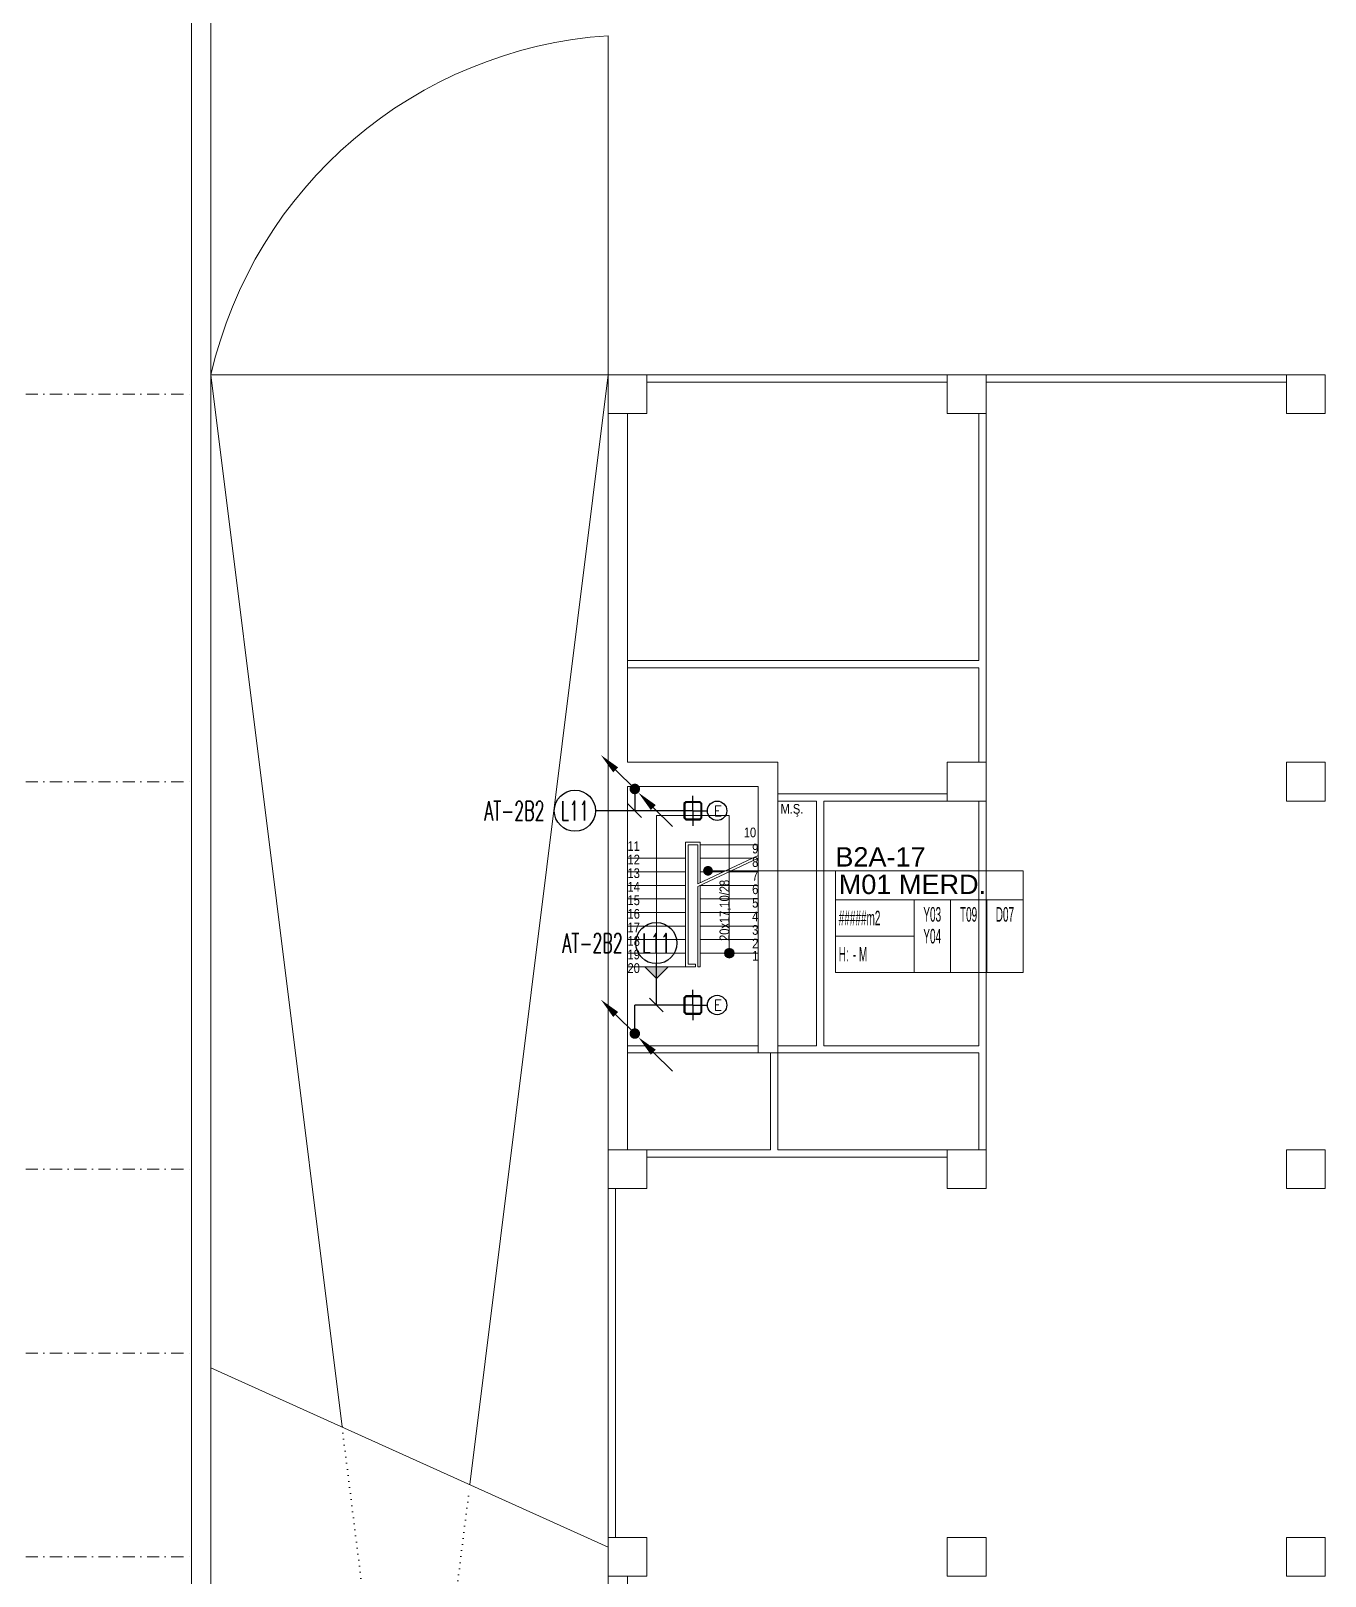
# Model space of a CAD drawing. Header units: metres. Extents: x -13316 to 152404, y -3899 to 30226.
# Drawn here: x 27988 to 30660, y 1920 to 5110 of the extents above; entities that cross this region are included whole.
import ezdxf
from ezdxf.enums import TextEntityAlignment as Align

# ---------------------------------------------------------------- set-up
doc = ezdxf.new("R2010")
doc.units = ezdxf.units.M
doc.header["$LTSCALE"] = 100
doc.header["$MEASUREMENT"] = 0
doc.linetypes.add('DASHDOT2', pattern=[0.5, 0.25, -0.125, 0, -0.125])
doc.linetypes.add('DOT2', pattern=[0.125, 0, -0.125])
doc.layers.get('0').update_dxf_attribs({"color": 9, "lineweight": 9})
for name, color, linetype, lineweight in [('00', 9, 'Continuous', 9), ('01', 9, 'Continuous', 9), ('06D', 9, 'Continuous', 9), ('19', 9, 'Continuous', 9), ('21', 9, 'Continuous', 9), ('21_mahal200', 9, 'Continuous', 9), ('24', 9, 'DASHDOT2', 9), ('E-2x18(W) PL DOWNLIGHT ARMATÜR (SIVAÜSTÜ)', 7, 'Continuous', 30), ('E-ACİL AYDINLATMA KİTİ', 7, 'Continuous', 30), ('E-AŞAĞIDAN GELİP YUKARIYA GİDEN HAT', 7, 'Continuous', 30), ('E-KABLO', 7, 'Continuous', 30), ('E-LINYE', 7, 'Continuous', 30)]:
    doc.layers.add(name, color=color, linetype=linetype, lineweight=lineweight)
doc.styles.add('Arial', font='arial.ttf', dxfattribs={"height": 2.5})
doc.styles.add('E-YAZI', font='txttw.shx')
doc.styles.add('MuuM_TEXT-STANDART', font='ARIALN.TTF')
doc.dimstyles.new('MuuM_DIM200', dxfattribs={"dimscale": 20, "dimtxt": 2, "dimasz": 1, "dimexe": 1, "dimexo": 1, "dimgap": 1, "dimtad": 1, "dimdec": 1, "dimrnd": 0.5, "dimdsep": 46, "dimtxsty": 'MuuM_TEXT-STANDART', "dimblk": 'ARCHTICK', "dimcen": 0, "dimdle": 0.15, "dimclrd": 256, "dimclre": 256, "dimclrt": 256, "dimadec": 0, "dimazin": 0, "dimtfac": 5, "dimtdec": 1, "dimtix": 1, "dimtmove": 2, "dimatfit": 3, "dimldrblk": 'DOT', "dimfxl": 3, "dimfxlon": 1, "dimtolj": 1, "dimlwd": -1, "dimlwe": -1, "dimarcsym": 0})

# ---------------------------------------------------------------- blocks, each defined once
blk = doc.blocks.new('p-akslar_yeni')
at = {"layer": '24'}
for points in [[(2164.8, -4535), (6415, -4535)], [(2164.8, -5335), (6415, -5335)], [(2164.8, -6135), (6415, -6135)], [(2164.8, -6515), (6415, -6515)], [(2164.8, -6935), (6415, -6935)]]:
    blk.add_lwpolyline(points, dxfattribs=at)
blk = doc.blocks.new('100_AŞAĞIDAN GELİP YUKARIYA GİDEN HAT')
at = {"layer": 'E-AŞAĞIDAN GELİP YUKARIYA GİDEN HAT', "color": 3, "linetype": 'Continuous'}
for p, q in [((2.47, 2.47), (0, 0)), ((-2.39, -2.38), (-4.86, -4.85))]:
    blk.add_line(p, q, dxfattribs=at)
at = {"layer": 'E-AŞAĞIDAN GELİP YUKARIYA GİDEN HAT', "color": 4, "linetype": 'Continuous', "const_width": 0.675}
blk.add_lwpolyline([(0.34, 0, 1), (-0.34, 0, 1)], format="xyb", close=True, dxfattribs=at)
at = {"layer": 'E-AŞAĞIDAN GELİP YUKARIYA GİDEN HAT', "color": 3, "linetype": 'Continuous'}
for points in [[(2.15, 2.79), (2.79, 2.15), (4.38, 4.38)], [(-2.71, -2.06), (-2.07, -2.7), (-0.48, -0.47)]]:
    blk.add_solid(points, dxfattribs=at)
blk = doc.blocks.new('100_2x18(W) PL DOWNLIGHT ARMATÜR (SIVAÜSTÜ)')
at = {"layer": 'E-2x18(W) PL DOWNLIGHT ARMATÜR (SIVAÜSTÜ)', "color": 4, "ltscale": 0.4}
for q in [(-25, 0), (-25, 0), (0, 25), (0, 25), (0, -25), (25, 0), (0, -25), (25, 0)]:
    blk.add_line((0, 0), q, dxfattribs=at)
at = {"layer": 'E-2x18(W) PL DOWNLIGHT ARMATÜR (SIVAÜSTÜ)', "color": 4}
for p, q in [((-12, 15), (-15, 12)), ((-15, 12), (-15, -12)), ((-11.4, 13.5), (-13.5, 11.4)), ((-13.5, 11.4), (-13.5, -11.4)), ((12, 15), (-12, 15)), ((11.4, 13.5), (-11.4, 13.5)), ((13.5, 11.4), (11.4, 13.5)), ((15, 12), (12, 15)), ((13.5, -11.4), (13.5, 11.4)), ((15, -12), (15, 12)), ((-15, -12), (-12, -15)), ((-13.5, -11.4), (-11.4, -13.5)), ((-12, -15), (12, -15)), ((-11.4, -13.5), (11.4, -13.5)), ((11.4, -13.5), (13.5, -11.4)), ((12, -15), (15, -12))]:
    blk.add_line(p, q, dxfattribs=at)
blk = doc.blocks.new('100_ACİL AYDINLATMA KİTİ')
at = {"layer": 'E-ACİL AYDINLATMA KİTİ', "color": 3}
blk.add_circle((0, 0), 1.25, dxfattribs=at)
at = {"layer": 'E-ACİL AYDINLATMA KİTİ', "color": 3, "style": 'E-YAZI'}
blk.add_text('E', height=1.34, dxfattribs=at).set_placement((-0.45, -0.69))
blk = doc.blocks.new('p-kolon_80x80')
blk.add_lwpolyline([(-40, -40), (40, -40), (40, 40), (-40, 40)], close=True)
blk = doc.blocks.new('2.Bod.Ara.Sitatik Elk.')
at = {"layer": '01'}
for points in [[(40, -8750), (40, -8710), (40, -8710), (40, -8710), (40, -8710), (40, -8710), (40, -8710), (40, -8710), (40, -7830), (40, -7770), (40, -7030), (40, -6970), (40, -6230), (40, -6170), (40, -5430), (40, -5370), (40, -4630), (40, -4570), (40, -2950), (0, -2950), (0, -8750), (40, -8750)], [(860, -5350), (860, -5350), (860, -6150), (900, -6150), (900, -6150), (900, -6150), (900, -5400), (1170, -5400), (1170, -5950), (1170, -5950), (1170, -5950), (1210, -5950), (1210, -5350), (900, -5350), (900, -4630), (860, -4630), (860, -5400)], [(860, -7750), (900, -7750), (900, -7030), (860, -7030)]]:
    blk.add_lwpolyline(points, close=True, dxfattribs=at)
for p in [(900, -4590), (1600, -4590), (2300, -4590), (1600, -5390), (2300, -5390), (900, -6190), (1600, -6190), (2300, -6190), (900, -6990), (1600, -6990), (2300, -6990)]:
    blk.add_blockref('p-kolon_80x80', p, dxfattribs=at)
blk = doc.blocks.new('p-M01-M02_merdiven-1050')
at = {"layer": '19'}
h = blk.add_hatch(color=256, dxfattribs=at)
h.dxf.hatch_style = 1
edge = h.paths.add_edge_path()
edge.add_arc((210, -344), 10, 270, 630)
h = blk.add_hatch(color=256, dxfattribs=at)
h.dxf.hatch_style = 1
h.paths.add_polyline_path([(84, -372), (36, -372), (60, -396)])
at = {"layer": '19', "linetype": 'Continuous'}
for points in [[(210, -344), (210, -120), (210, -60), (60, -60), (60, -372)], [(145, -200.7), (145, -120), (125, -120), (125, -120), (125, -367), (140, -367), (140, -372), (120, -372), (120, -367), (120, -115), (120, -115), (150, -115), (150, -198.4)], [(150, -120), (270, -120)], [(0, -148), (120, -148)], [(145, -200.7), (270, -142.4)], [(145, -206.3), (270, -148)], [(150, -148), (258, -148)], [(0, -176), (120, -176)], [(150, -176), (198, -176)], [(210, -176), (270, -176)], [(0, -204), (120, -204)], [(150, -204), (270, -204)], [(0, -232), (120, -232)], [(150, -232), (270, -232)], [(0, -260), (120, -260)], [(150, -260), (270, -260)], [(0, -288), (120, -288)], [(0, -316), (120, -316)], [(150, -288), (270, -288)], [(150, -316), (270, -316)], [(0, -344), (120, -344)], [(150, -344), (270, -344)], [(0, -372), (120, -372)]]:
    blk.add_lwpolyline(points, dxfattribs=at)
at = {"layer": '19'}
for points in [[(145, -206.3), (270, -148)], [(150, -204), (150, -372), (150, -372), (145, -372), (145, -372), (145, -206.3)]]:
    blk.add_lwpolyline(points, dxfattribs=at)
blk.add_lwpolyline([(84, -372), (36, -372), (60, -396)], close=True, dxfattribs=at)
blk.add_circle((210, -344), 10, dxfattribs=at)
blk = doc.blocks.new('p-M01-M02_M03_formül_2a')
at = {"layer": '21', "style": 'MuuM_TEXT-STANDART'}
for s, p in [('10', (240, -114.8)), ('11', (0, -142.8)), ('12', (0, -170.8)), ('13', (0, -198.8)), ('14', (0, -226.8)), ('15', (0, -254.8)), ('16', (0, -282.8)), ('17', (0, -310.8)), ('18', (0, -338.8)), ('19', (0, -366.8)), ('20', (0, -394.8))]:
    blk.add_text(s, height=20, dxfattribs=at).set_placement(p)
for s, p in [('9', (270, -148)), ('8', (270, -176)), ('7', (270, -204)), ('6', (270, -232)), ('5', (270, -260)), ('4', (270, -288)), ('3', (270, -316)), ('2', (270, -344)), ('1', (270, -369.3))]:
    blk.add_text(s, height=20, dxfattribs=at).set_placement(p, align=Align.RIGHT)
blk.add_text('20x17,10/28', height=20, rotation=90, dxfattribs=at).set_placement((210, -202.6), align=Align.RIGHT)
blk = doc.blocks.new('_ArchTick')
at = {"color": 0, "linetype": 'ByBlock', "const_width": 0.15}
blk.add_lwpolyline([(-0.5, -0.5), (0.5, 0.5)], dxfattribs=at)
blk = doc.blocks.new('_Dot')
at = {"color": 0, "linetype": 'ByBlock', "lineweight": -2}
blk.add_line((-0.5, 0), (-1, 0), dxfattribs=at)
at = {"color": 0, "linetype": 'ByBlock', "const_width": 0.5}
blk.add_lwpolyline([(-0.25, 0, 1), (0.25, 0, 1)], format="xyb", close=True, dxfattribs=at)
blk = doc.blocks.new('0_roomno2')
blk.add_lwpolyline([(19.38, -10.5), (0, -10.5), (0, 0), (19.38, 0)], close=True)
for points in [[(0, -3), (19.38, -3)], [(8.12, -3), (8.12, -10.5)], [(11.88, -3), (11.88, -10.5)], [(15.62, -3), (15.62, -10.5)], [(0, -6.75), (8.12, -6.75)]]:
    blk.add_lwpolyline(points)
at = {"style": 'MuuM_TEXT-STANDART', "width": 0.6}
blk.add_text('H:', height=1.5, dxfattribs=at).set_placement((0.35, -8.61), align=Align.MIDDLE_LEFT)
at = {"style": 'Arial'}
blk.add_attdef('ODANO', (0, 1.17), '', height=2, dxfattribs=at)
blk.add_attdef('MEKANADI', text='', height=2, dxfattribs=at).set_placement((0.35, -3), align=Align.BOTTOM_LEFT)
at = {"style": 'MuuM_TEXT-STANDART', "width": 0.6}
for tag, p in [('M2', (0.35, -4.88)), ('TEMIZTAVANYUKSEKLIGI', (1.8, -8.61))]:
    blk.add_attdef(tag, text='', height=1.5, dxfattribs=at).set_placement(p, align=Align.MIDDLE_LEFT)
for tag, p in [('YER01', (10, -4.5)), ('TAVAN01', (13.75, -4.5)), ('DUVAR01', (17.5, -4.5)), ('YER02', (10, -6.75)), ('TAVAN02', (13.75, -6.75)), ('DUVAR02', (17.5, -6.75)), ('YER03', (10, -9)), ('TAVAN03', (13.75, -9)), ('DUVAR03', (17.5, -9))]:
    blk.add_attdef(tag, text='', height=1.5, dxfattribs=at).set_placement(p, align=Align.MIDDLE_CENTER)
blk = doc.blocks.new('2.Bod.Ara.Mimari Elk.')
at = {"layer": '00'}
for points in [[(940, -4550), (940, -4565), (1560, -4565), (1560, -4550)], [(1640, -4550), (2260, -4550), (2260, -4565), (1640, -4565)], [(900, -5935), (1170, -5935), (1170, -5950), (900, -5950)], [(875, -6230), (860, -6230), (860, -6950), (875, -6950)]]:
    blk.add_lwpolyline(points, close=True, dxfattribs=at)
for points in [[(900, -5155), (1625, -5155), (1625, -5350), (1640, -5350), (1640, -4630), (1625, -4630), (1625, -5140), (900, -5140)], [(1210, -5935), (1290, -5935), (1290, -5430), (1210, -5430), (1210, -5415), (1560, -5415), (1560, -5430), (1305, -5430), (1305, -5935), (1625, -5935)], [(1625, -5430), (1625, -5935)], [(1640, -5430), (1640, -6150)], [(1210, -5950), (1210, -6150), (1560, -6150), (1560, -6165), (940, -6165), (940, -6150), (1195, -6150), (1195, -5950)], [(1210, -5950), (1625, -5950), (1625, -6150)]]:
    blk.add_lwpolyline(points, dxfattribs=at)
at = {"layer": '06D'}
blk.add_lwpolyline([(574.5, -6841.2), (860, -4550), (860, -4550), (860, -3850, 0.331281), (40, -4550), (310.7, -6722.1)], format="xyb", dxfattribs=at)
for points in [[(860, -4550), (40, -4550)], [(860, -6970), (40, -6600)]]:
    blk.add_lwpolyline(points, dxfattribs=at)
at = {"layer": '06D', "linetype": 'DOT2'}
blk.add_lwpolyline([(310.7, -6722.1), (450, -7840), (574.5, -6841.2)], dxfattribs=at)
for name, p in [('p-M01-M02_merdiven-1050', (900, -5400)), ('p-M01-M02_M03_formül_2a', (900, -5390))]:
    blk.add_blockref(name, p)
at = {"layer": '21_mahal200'}
ref = blk.add_blockref('0_roomno2', (1329, -5573.9), dxfattribs=dict(at, xscale=20, yscale=20, zscale=20))
ref.add_attrib('ODANO', 'B2A-17', (1329, -5565.2), dxfattribs={"layer": '0', "height": 40, "style": 'Arial'})
ref.add_attrib('MEKANADI', 'M01 MERD.', dxfattribs={"layer": '0', "height": 40, "style": 'Arial'}).set_placement((1336, -5633.9), align=Align.BOTTOM_LEFT)
ref.add_attrib('M2', '#####m2', dxfattribs={"layer": '0', "height": 30, "style": 'MuuM_TEXT-STANDART', "width": 0.6}).set_placement((1336, -5671.4), align=Align.MIDDLE_LEFT)
ref.add_attrib('TEMIZTAVANYUKSEKLIGI', '- M', dxfattribs={"layer": '0', "height": 30, "style": 'MuuM_TEXT-STANDART', "width": 0.6}).set_placement((1365, -5746), align=Align.MIDDLE_LEFT)
ref.add_attrib('YER01', 'Y03', dxfattribs={"layer": '0', "height": 30, "style": 'MuuM_TEXT-STANDART', "width": 0.6}).set_placement((1529, -5663.9), align=Align.MIDDLE_CENTER)
ref.add_attrib('TAVAN01', 'T09', dxfattribs={"layer": '0', "height": 30, "style": 'MuuM_TEXT-STANDART', "width": 0.6}).set_placement((1604, -5663.9), align=Align.MIDDLE_CENTER)
ref.add_attrib('DUVAR01', 'D07', dxfattribs={"layer": '0', "height": 30, "style": 'MuuM_TEXT-STANDART', "width": 0.6}).set_placement((1679, -5663.9), align=Align.MIDDLE_CENTER)
ref.add_attrib('YER02', 'Y04', dxfattribs={"layer": '0', "height": 30, "style": 'MuuM_TEXT-STANDART', "width": 0.6}).set_placement((1529, -5708.9), align=Align.MIDDLE_CENTER)
at = {"layer": '21', "style": 'MuuM_TEXT-STANDART'}
blk.add_text('M.Ş.', height=20, dxfattribs=at).set_placement((1215.8, -5456))
at = {"layer": '21_mahal200'}
blk.add_leader([(1066.1, -5573.9), (1329, -5573.9)], dimstyle='MuuM_DIM200', override={"dimasz": 1, "dimfxl": 10}, dxfattribs=at)

msp = doc.modelspace()

# ---------------------------------------------------------------- linework, layer by layer
at = {"layer": 'E-KABLO', "color": 6}
for p, q in [((29235, 3545), (29235, 3500)), ((29323.92, 3500), (29235, 3500)), ((29323.92, 3099), (29234.97, 3099)), ((29234.97, 3040.02), (29234.97, 3099))]:
    msp.add_line(p, q, dxfattribs=at)
at = {"layer": 'E-LINYE', "color": 7, "linetype": 'Continuous'}
for p, q in [((29249.14, 3485.86), (29220.86, 3514.14)), ((29235, 3500), (29153.78, 3500)), ((29279.45, 3184.43), (29279.45, 3099)), ((29265.31, 3113.14), (29293.59, 3084.86))]:
    msp.add_line(p, q, dxfattribs=at)
for centre in [(29111.33, 3500), (29279.45, 3226.88)]:
    msp.add_circle(centre, 42.44, dxfattribs=at)

# ---------------------------------------------------------------- block references
at = {"layer": '06D'}
for name in ['2.Bod.Ara.Sitatik Elk.', '2.Bod.Ara.Mimari Elk.']:
    msp.add_blockref(name, (28320, 8950), dxfattribs=at)
at = {"layer": '24'}
msp.add_blockref('p-akslar_yeni', (21905, 8895), dxfattribs=at)
at = {"layer": 'E-2x18(W) PL DOWNLIGHT ARMATÜR (SIVAÜSTÜ)', "color": 6, "xscale": 1.243104, "yscale": 1.243104, "zscale": 1.243104}
for p in [(29355, 3500), (29355, 3099)]:
    msp.add_blockref('100_2x18(W) PL DOWNLIGHT ARMATÜR (SIVAÜSTÜ)', p, dxfattribs=at)
at = {"layer": 'E-ACİL AYDINLATMA KİTİ', "xscale": 16, "yscale": 16, "zscale": 16}
for p in [(29404.94, 3500), (29404.94, 3099)]:
    msp.add_blockref('100_ACİL AYDINLATMA KİTİ', p, dxfattribs=at)
at = {"layer": 'E-AŞAĞIDAN GELİP YUKARIYA GİDEN HAT', "xscale": 16, "yscale": 16, "zscale": 16, "rotation": 90}
for p in [(29235, 3545), (29235, 3040)]:
    msp.add_blockref('100_AŞAĞIDAN GELİP YUKARIYA GİDEN HAT', p, dxfattribs=at)

# ---------------------------------------------------------------- texts
at = {"layer": 'E-LINYE', "color": 3, "linetype": 'Continuous', "style": 'E-YAZI', "width": 0.6}
for s, p in [('AT-2B2', (28986.54, 3500)), ('L11', (29111.33, 3500)), ('AT-2B2', (29147.97, 3226.87)), ('L11', (29279.45, 3226.88))]:
    msp.add_text(s, height=40, dxfattribs=at).set_placement(p, align=Align.MIDDLE_CENTER)

doc.saveas('drawing.dxf')
